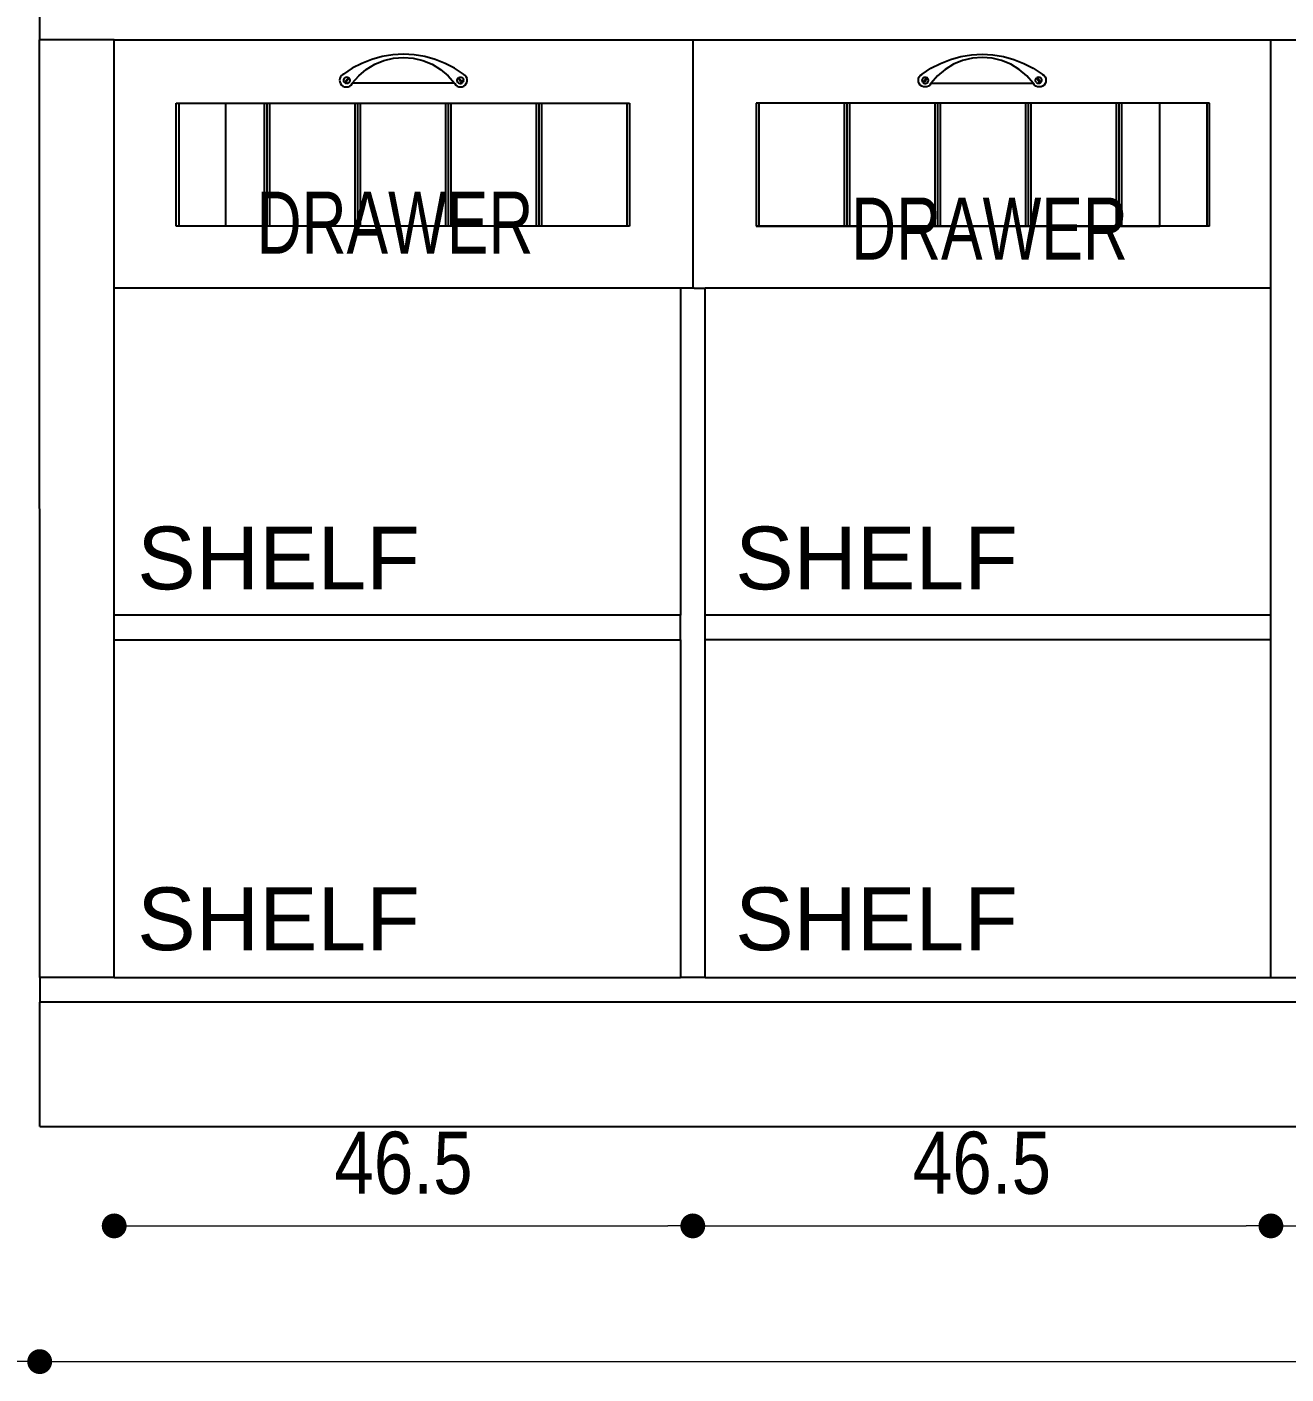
# Model space of a CAD drawing. Header units: millimetres. Extents: x 106699 to 122058, y 158555 to 162844.
# Drawn here: x 109590.2 to 109742.3, y 159649.7 to 159812.5 of the extents above; entities that cross this region are included whole.
import ezdxf

# ---------------------------------------------------------------- set-up
doc = ezdxf.new("R2010")
doc.units = ezdxf.units.MM
doc.layers.add('no3_yazı tefriş', color=152, linetype='Continuous', lineweight=0)
doc.layers.add('S2000-002 Çizgi', color=7, linetype='Continuous')
doc.styles.add('ATG_ROMANS', font='GOTHIC.TTF', dxfattribs={"width": 0.75})
doc.styles.add('BE', font='ARIALN.TTF')
doc.styles.get("Standard").update_dxf_attribs({"font": 'arial.ttf'})
doc.dimstyles.new('Copy of BE-50', dxfattribs={"dimscale": 100, "dimtxt": 0.05, "dimasz": 0.02, "dimexe": 0.025, "dimexo": 0, "dimgap": 0.025, "dimtad": 1, "dimdec": 1, "dimrnd": 0.5, "dimdsep": 46, "dimtxsty": 'BE', "dimblk": 'DOT', "dimcen": 0.5, "dimdle": 0.025, "dimse1": 1, "dimse2": 1, "dimclrd": 256, "dimclre": 256, "dimclrt": 256, "dimadec": 0, "dimazin": 2, "dimtm": 1e-09, "dimtfac": 1, "dimtdec": 1, "dimtix": 1, "dimtmove": 2, "dimatfit": 0, "dimldrblk": 'DOT', "dimfxl": 0.5, "dimfxlon": 1, "dimtolj": 1, "dimlwd": 9, "dimlwe": 0, "dimarcsym": 0})

# ---------------------------------------------------------------- blocks, each defined once
blk = doc.blocks.new('_Dot')
at = {"color": 0, "linetype": 'ByBlock', "lineweight": -2}
blk.add_line((-0.5, 0), (-1, 0), dxfattribs=at)
at = {"color": 0, "linetype": 'ByBlock', "const_width": 0.5}
blk.add_lwpolyline([(-0.25, 0, 1), (0.25, 0, 1)], format="xyb", close=True, dxfattribs=at)
blk = doc.blocks.new('*D173')
at = {"color": 134, "lineweight": 9, "true_color": 0x00a5a5, "transparency": 16777216}
blk.add_line((116893.69, 160133.42), (116957.72, 160133.42), dxfattribs=at)
at = {"layer": 'Defpoints', "color": 0, "transparency": 16777216}
for p in [(116891.69, 160152.36), (116959.72, 160152.36), (116959.72, 160133.42)]:
    blk.add_point(p, dxfattribs=at)
at = {"color": 134, "lineweight": 9, "true_color": 0x00a5a5, "transparency": 16777216, "xscale": 2, "yscale": 2, "zscale": 2, "rotation": 180}
blk.add_blockref('_Dot', (116891.69, 160133.42), dxfattribs=at)
at = {"color": 134, "lineweight": 9, "true_color": 0x00a5a5, "transparency": 16777216, "xscale": 2, "yscale": 2, "zscale": 2}
blk.add_blockref('_Dot', (116959.72, 160133.42), dxfattribs=at)
at = {"color": 134, "true_color": 0x00a5a5, "transparency": 16777216, "insert": (116925.7, 160138.47), "char_height": 5, "attachment_point": 5, "style": 'BE'}
blk.add_mtext('\\A1;68', dxfattribs=at)
blk = doc.blocks.new('*D174')
at = {"color": 134, "lineweight": 9, "true_color": 0x00a5a5, "transparency": 16777216}
blk.add_line((116961.72, 160133.42), (117215.71, 160133.42), dxfattribs=at)
at = {"layer": 'Defpoints', "color": 0, "transparency": 16777216}
for p in [(116959.72, 160152.36), (117217.71, 160152.36), (117217.71, 160133.42)]:
    blk.add_point(p, dxfattribs=at)
at = {"color": 134, "lineweight": 9, "true_color": 0x00a5a5, "transparency": 16777216, "xscale": 2, "yscale": 2, "zscale": 2, "rotation": 180}
blk.add_blockref('_Dot', (116959.72, 160133.42), dxfattribs=at)
at = {"color": 134, "lineweight": 9, "true_color": 0x00a5a5, "transparency": 16777216, "xscale": 2, "yscale": 2, "zscale": 2}
blk.add_blockref('_Dot', (117217.71, 160133.42), dxfattribs=at)
at = {"color": 134, "true_color": 0x00a5a5, "transparency": 16777216, "insert": (117088.72, 160138.47), "char_height": 5, "attachment_point": 5, "style": 'BE'}
blk.add_mtext('\\A1;258', dxfattribs=at)
blk = doc.blocks.new('*D177')
at = {"layer": 'Defpoints', "color": 0, "transparency": 16777216}
for p in [(117058.86, 160164.36), (117107.91, 160164.36), (117107.91, 160144.35)]:
    blk.add_point(p, dxfattribs=at)
at = {"layer": 'S2000-002 Çizgi', "color": 134, "lineweight": 9, "true_color": 0x00a5a5, "transparency": 16777216}
blk.add_line((117060.86, 160144.35), (117105.91, 160144.35), dxfattribs=at)
at = {"layer": 'S2000-002 Çizgi', "color": 134, "lineweight": 9, "true_color": 0x00a5a5, "transparency": 16777216, "xscale": 2, "yscale": 2, "zscale": 2, "rotation": 180}
blk.add_blockref('_Dot', (117058.86, 160144.35), dxfattribs=at)
at = {"layer": 'S2000-002 Çizgi', "color": 134, "lineweight": 9, "true_color": 0x00a5a5, "transparency": 16777216, "xscale": 2, "yscale": 2, "zscale": 2}
blk.add_blockref('_Dot', (117107.91, 160144.35), dxfattribs=at)
at = {"layer": 'S2000-002 Çizgi', "color": 134, "true_color": 0x00a5a5, "transparency": 16777216, "insert": (117083.39, 160149.4), "char_height": 5, "attachment_point": 5, "style": 'BE'}
blk.add_mtext('\\A1;49', dxfattribs=at)
blk = doc.blocks.new('*D180')
at = {"layer": 'Defpoints', "color": 0, "transparency": 16777216}
for p in [(116965.72, 160164.36), (117012.31, 160164.36), (117012.31, 160144.35)]:
    blk.add_point(p, dxfattribs=at)
at = {"layer": 'S2000-002 Çizgi', "color": 134, "lineweight": 9, "true_color": 0x00a5a5, "transparency": 16777216}
blk.add_line((116967.72, 160144.35), (117010.31, 160144.35), dxfattribs=at)
at = {"layer": 'S2000-002 Çizgi', "color": 134, "lineweight": 9, "true_color": 0x00a5a5, "transparency": 16777216, "xscale": 2, "yscale": 2, "zscale": 2, "rotation": 180}
blk.add_blockref('_Dot', (116965.72, 160144.35), dxfattribs=at)
at = {"layer": 'S2000-002 Çizgi', "color": 134, "lineweight": 9, "true_color": 0x00a5a5, "transparency": 16777216, "xscale": 2, "yscale": 2, "zscale": 2}
blk.add_blockref('_Dot', (117012.31, 160144.35), dxfattribs=at)
at = {"layer": 'S2000-002 Çizgi', "color": 134, "true_color": 0x00a5a5, "transparency": 16777216, "insert": (116989.01, 160149.4), "char_height": 5, "attachment_point": 5, "style": 'BE'}
blk.add_mtext('\\A1;46.5', dxfattribs=at)
blk = doc.blocks.new('*D181')
at = {"layer": 'Defpoints', "color": 0, "transparency": 16777216}
for p in [(117012.31, 160164.36), (117058.86, 160164.36), (117058.86, 160144.35)]:
    blk.add_point(p, dxfattribs=at)
at = {"layer": 'S2000-002 Çizgi', "color": 134, "lineweight": 9, "true_color": 0x00a5a5, "transparency": 16777216}
blk.add_line((117014.31, 160144.35), (117056.86, 160144.35), dxfattribs=at)
at = {"layer": 'S2000-002 Çizgi', "color": 134, "lineweight": 9, "true_color": 0x00a5a5, "transparency": 16777216, "xscale": 2, "yscale": 2, "zscale": 2, "rotation": 180}
blk.add_blockref('_Dot', (117012.31, 160144.35), dxfattribs=at)
at = {"layer": 'S2000-002 Çizgi', "color": 134, "lineweight": 9, "true_color": 0x00a5a5, "transparency": 16777216, "xscale": 2, "yscale": 2, "zscale": 2}
blk.add_blockref('_Dot', (117058.86, 160144.35), dxfattribs=at)
at = {"layer": 'S2000-002 Çizgi', "color": 134, "true_color": 0x00a5a5, "transparency": 16777216, "insert": (117035.59, 160149.4), "char_height": 5, "attachment_point": 5, "style": 'BE'}
blk.add_mtext('\\A1;46.5', dxfattribs=at)
blk = doc.blocks.new('C')
for p, q in [((116959.72, 160164.36), (116959.71, 160239.86)), ((116959.72, 160164.36), (116959.72, 160162.36)), ((116965.72, 160164.36), (116959.72, 160164.36)), ((117217.71, 160162.36), (116959.72, 160162.36)), ((116959.72, 160152.36), (116959.72, 160162.36)), ((116959.72, 160152.36), (117364.71, 160152.36))]:
    blk.add_line(p, q)
at = {"layer": 'S2000-002 Çizgi'}
for p, q in [((116959.71, 160241.86), (116959.71, 160239.86)), ((116965.71, 160239.86), (116959.71, 160239.86)), ((116965.72, 160193.55), (116965.71, 160239.86)), ((116965.71, 160239.86), (117011.31, 160239.86)), ((117011.31, 160239.86), (117113.83, 160239.86)), ((117012.31, 160239.86), (117012.31, 160219.86)), ((117058.86, 160164.36), (117058.86, 160239.86)), ((116988.15, 160238.67), (116987.29, 160238.53)), ((116989.01, 160238.72), (116988.15, 160238.67)), ((116989.87, 160238.67), (116989.01, 160238.72)), ((116990.73, 160238.53), (116989.87, 160238.67)), ((117033.9, 160238.53), (117034.75, 160238.67)), ((117034.75, 160238.67), (117035.61, 160238.72)), ((117035.61, 160238.72), (117036.48, 160238.67)), ((117036.48, 160238.67), (117037.33, 160238.53)), ((116984.89, 160237.58), (116984.17, 160237.1)), ((116985.66, 160237.98), (116984.89, 160237.58)), ((116985.41, 160236.98), (116986.02, 160237.49)), ((116986.46, 160238.3), (116985.66, 160237.98)), ((116986.02, 160237.49), (116986.7, 160237.9)), ((116987.29, 160238.53), (116986.46, 160238.3)), ((116986.7, 160237.9), (116987.44, 160238.2)), ((116987.44, 160238.2), (116988.22, 160238.39)), ((116988.22, 160238.39), (116989.01, 160238.45)), ((116989.01, 160238.45), (116989.8, 160238.39)), ((116989.8, 160238.39), (116990.58, 160238.2)), ((116990.58, 160238.2), (116991.31, 160237.9)), ((116991.56, 160238.3), (116990.73, 160238.53)), ((116991.31, 160237.9), (116991.99, 160237.49)), ((116992.36, 160237.98), (116991.56, 160238.3)), ((116991.99, 160237.49), (116992.6, 160236.98)), ((116993.13, 160237.58), (116992.36, 160237.98)), ((116993.84, 160237.1), (116993.13, 160237.58)), ((117030.78, 160237.1), (117031.49, 160237.58)), ((117031.49, 160237.58), (117032.26, 160237.98)), ((117032.63, 160237.49), (117032.02, 160236.98)), ((117032.26, 160237.98), (117033.06, 160238.3)), ((117033.31, 160237.9), (117032.63, 160237.49)), ((117033.06, 160238.3), (117033.9, 160238.53)), ((117034.04, 160238.2), (117033.31, 160237.9)), ((117034.82, 160238.39), (117034.04, 160238.2)), ((117035.61, 160238.45), (117034.82, 160238.39)), ((117036.41, 160238.39), (117035.61, 160238.45)), ((117037.18, 160238.2), (117036.41, 160238.39)), ((117037.92, 160237.9), (117037.18, 160238.2)), ((117037.33, 160238.53), (117038.16, 160238.3)), ((117038.6, 160237.49), (117037.92, 160237.9)), ((117038.16, 160238.3), (117038.97, 160237.98)), ((117039.21, 160236.98), (117038.6, 160237.49)), ((117038.97, 160237.98), (117039.73, 160237.58)), ((117039.73, 160237.58), (117040.45, 160237.1)), ((116983.89, 160236.76), (116983.87, 160236.62)), ((116983.87, 160236.62), (116983.89, 160236.48)), ((116983.95, 160236.89), (116983.89, 160236.76)), ((116983.89, 160236.48), (116983.95, 160236.35)), ((116984.03, 160237), (116983.95, 160236.89)), ((116984.14, 160237.08), (116984.03, 160237)), ((116984.17, 160237.1), (116984.14, 160237.08)), ((116984.21, 160236.66), (116984.23, 160236.72)), ((116984.21, 160236.59), (116984.21, 160236.66)), ((116984.22, 160236.53), (116984.21, 160236.59)), ((116984.25, 160236.47), (116984.22, 160236.53)), ((116984.23, 160236.72), (116984.26, 160236.78)), ((116984.28, 160236.45), (116984.25, 160236.47)), ((116984.26, 160236.78), (116984.31, 160236.83)), ((116984.28, 160236.45), (116984.33, 160236.51)), ((116984.3, 160236.42), (116984.28, 160236.45)), ((116984.33, 160236.4), (116984.3, 160236.42)), ((116984.31, 160236.83), (116984.37, 160236.86)), ((116984.35, 160236.54), (116984.33, 160236.51)), ((116984.38, 160236.46), (116984.33, 160236.4)), ((116984.33, 160236.4), (116984.36, 160236.39)), ((116984.38, 160236.58), (116984.35, 160236.54)), ((116984.35, 160236.54), (116984.35, 160236.54)), ((116984.36, 160236.39), (116984.42, 160236.37)), ((116984.37, 160236.86), (116984.43, 160236.88)), ((116984.38, 160236.58), (116984.48, 160236.7)), ((116984.38, 160236.46), (116984.4, 160236.49)), ((116984.4, 160236.49), (116984.41, 160236.5)), ((116984.41, 160236.5), (116984.44, 160236.54)), ((116984.43, 160236.88), (116984.5, 160236.87)), ((116984.54, 160236.66), (116984.44, 160236.54)), ((116984.51, 160236.74), (116984.48, 160236.7)), ((116984.49, 160236.37), (116984.55, 160236.38)), ((116984.5, 160236.87), (116984.56, 160236.86)), ((116984.52, 160236.75), (116984.51, 160236.74)), ((116984.54, 160236.78), (116984.52, 160236.75)), ((116984.54, 160236.78), (116984.59, 160236.84)), ((116984.54, 160236.66), (116984.57, 160236.7)), ((116984.61, 160236.42), (116984.55, 160236.38)), ((116984.56, 160236.86), (116984.59, 160236.84)), ((116984.57, 160236.7), (116984.6, 160236.74)), ((116984.57, 160236.7), (116984.57, 160236.7)), ((116984.59, 160236.84), (116984.62, 160236.82)), ((116984.64, 160236.8), (116984.6, 160236.74)), ((116984.66, 160236.46), (116984.61, 160236.42)), ((116984.62, 160236.82), (116984.64, 160236.8)), ((116984.67, 160236.77), (116984.64, 160236.8)), ((116984.66, 160236.46), (116984.69, 160236.52)), ((116984.7, 160236.71), (116984.67, 160236.77)), ((116984.69, 160236.52), (116984.71, 160236.58)), ((116984.71, 160236.65), (116984.7, 160236.71)), ((116984.71, 160236.58), (116984.71, 160236.65)), ((116984.89, 160236.38), (116985.41, 160236.98)), ((116992.6, 160236.98), (116993.13, 160236.38)), ((116993.33, 160236.64), (116993.35, 160236.7)), ((116993.34, 160236.57), (116993.33, 160236.64)), ((116993.36, 160236.51), (116993.34, 160236.57)), ((116993.35, 160236.7), (116993.38, 160236.76)), ((116993.39, 160236.45), (116993.36, 160236.51)), ((116993.38, 160236.76), (116993.4, 160236.79)), ((116993.44, 160236.41), (116993.39, 160236.45)), ((116993.4, 160236.79), (116993.42, 160236.81)), ((116993.45, 160236.73), (116993.4, 160236.79)), ((116993.42, 160236.81), (116993.45, 160236.83)), ((116993.44, 160236.41), (116993.5, 160236.38)), ((116993.45, 160236.83), (116993.48, 160236.85)), ((116993.45, 160236.83), (116993.5, 160236.77)), ((116993.45, 160236.73), (116993.47, 160236.7)), ((116993.47, 160236.7), (116993.48, 160236.69)), ((116993.48, 160236.85), (116993.54, 160236.87)), ((116993.48, 160236.69), (116993.51, 160236.65)), ((116993.53, 160236.74), (116993.5, 160236.77)), ((116993.61, 160236.53), (116993.51, 160236.65)), ((116993.53, 160236.74), (116993.53, 160236.74)), ((116993.56, 160236.7), (116993.53, 160236.74)), ((116993.54, 160236.87), (116993.61, 160236.87)), ((116993.56, 160236.7), (116993.67, 160236.58)), ((116993.61, 160236.87), (116993.67, 160236.86)), ((116993.61, 160236.53), (116993.65, 160236.5)), ((116993.63, 160236.36), (116993.7, 160236.39)), ((116993.65, 160236.49), (116993.65, 160236.5)), ((116993.65, 160236.49), (116993.67, 160236.46)), ((116993.67, 160236.86), (116993.73, 160236.83)), ((116993.7, 160236.54), (116993.67, 160236.58)), ((116993.73, 160236.4), (116993.67, 160236.46)), ((116993.7, 160236.54), (116993.7, 160236.54)), ((116993.73, 160236.51), (116993.7, 160236.54)), ((116993.7, 160236.39), (116993.73, 160236.4)), ((116993.73, 160236.83), (116993.78, 160236.78)), ((116993.73, 160236.51), (116993.78, 160236.45)), ((116993.75, 160236.42), (116993.73, 160236.4)), ((116993.78, 160236.45), (116993.75, 160236.42)), ((116993.78, 160236.78), (116993.82, 160236.73)), ((116993.78, 160236.45), (116993.8, 160236.47)), ((116993.8, 160236.47), (116993.83, 160236.53)), ((116993.82, 160236.73), (116993.84, 160236.66)), ((116993.84, 160236.6), (116993.83, 160236.53)), ((116993.88, 160237.08), (116993.84, 160237.1)), ((116993.84, 160236.6), (116993.84, 160236.66)), ((116993.99, 160237), (116993.88, 160237.08)), ((116994.07, 160236.89), (116993.99, 160237)), ((116994.13, 160236.76), (116994.07, 160236.89)), ((116994.07, 160236.35), (116994.13, 160236.48)), ((116994.15, 160236.62), (116994.13, 160236.76)), ((116994.13, 160236.48), (116994.15, 160236.62)), ((117030.48, 160236.62), (117030.49, 160236.76)), ((117030.49, 160236.48), (117030.48, 160236.62)), ((117030.49, 160236.76), (117030.55, 160236.89)), ((117030.55, 160236.35), (117030.49, 160236.48)), ((117030.55, 160236.89), (117030.63, 160237)), ((117030.63, 160237), (117030.75, 160237.08)), ((117030.75, 160237.08), (117030.78, 160237.1)), ((117030.8, 160236.73), (117030.78, 160236.66)), ((117030.78, 160236.6), (117030.78, 160236.66)), ((117030.78, 160236.6), (117030.79, 160236.53)), ((117030.82, 160236.47), (117030.79, 160236.53)), ((117030.84, 160236.78), (117030.8, 160236.73)), ((117030.84, 160236.45), (117030.82, 160236.47)), ((117030.84, 160236.78), (117030.89, 160236.83)), ((117030.89, 160236.51), (117030.84, 160236.45)), ((117030.84, 160236.45), (117030.87, 160236.42)), ((117030.87, 160236.42), (117030.9, 160236.4)), ((117030.89, 160236.83), (117030.95, 160236.86)), ((117030.89, 160236.51), (117030.92, 160236.54)), ((117030.9, 160236.4), (117030.95, 160236.46)), ((117030.9, 160236.4), (117030.92, 160236.39)), ((117030.92, 160236.54), (117030.96, 160236.58)), ((117030.92, 160236.54), (117030.92, 160236.54)), ((117030.92, 160236.39), (117030.99, 160236.36)), ((117030.95, 160236.86), (117031.01, 160236.87)), ((117030.97, 160236.49), (117030.95, 160236.46)), ((117031.06, 160236.7), (117030.96, 160236.58)), ((117030.97, 160236.49), (117030.98, 160236.5)), ((117031.01, 160236.53), (117030.98, 160236.5)), ((117031.01, 160236.87), (117031.08, 160236.87)), ((117031.01, 160236.53), (117031.11, 160236.65)), ((117031.06, 160236.7), (117031.09, 160236.74)), ((117031.08, 160236.87), (117031.14, 160236.85)), ((117031.09, 160236.74), (117031.12, 160236.77)), ((117031.09, 160236.74), (117031.09, 160236.74)), ((117031.14, 160236.69), (117031.11, 160236.65)), ((117031.17, 160236.83), (117031.12, 160236.77)), ((117031.12, 160236.38), (117031.18, 160236.41)), ((117031.14, 160236.85), (117031.17, 160236.83)), ((117031.15, 160236.7), (117031.14, 160236.69)), ((117031.17, 160236.73), (117031.15, 160236.7)), ((117031.2, 160236.81), (117031.17, 160236.83)), ((117031.17, 160236.73), (117031.22, 160236.79)), ((117031.18, 160236.41), (117031.23, 160236.45)), ((117031.22, 160236.79), (117031.2, 160236.81)), ((117031.24, 160236.76), (117031.22, 160236.79)), ((117031.23, 160236.45), (117031.26, 160236.51)), ((117031.27, 160236.7), (117031.24, 160236.76)), ((117031.26, 160236.51), (117031.28, 160236.57)), ((117031.29, 160236.64), (117031.27, 160236.7)), ((117031.28, 160236.57), (117031.29, 160236.64)), ((117032.02, 160236.98), (117031.5, 160236.38)), ((117039.73, 160236.38), (117039.21, 160236.98)), ((117039.91, 160236.65), (117039.92, 160236.71)), ((117039.91, 160236.58), (117039.91, 160236.65)), ((117039.93, 160236.52), (117039.91, 160236.58)), ((117039.92, 160236.71), (117039.95, 160236.77)), ((117039.96, 160236.46), (117039.93, 160236.52)), ((117039.95, 160236.77), (117039.98, 160236.8)), ((117039.96, 160236.46), (117040.01, 160236.42)), ((117040, 160236.82), (117039.98, 160236.8)), ((117039.98, 160236.8), (117040.02, 160236.74)), ((117040.03, 160236.84), (117040, 160236.82)), ((117040.01, 160236.42), (117040.07, 160236.38)), ((117040.05, 160236.7), (117040.02, 160236.74)), ((117040.06, 160236.86), (117040.03, 160236.84)), ((117040.08, 160236.78), (117040.03, 160236.84)), ((117040.05, 160236.7), (117040.05, 160236.7)), ((117040.08, 160236.66), (117040.05, 160236.7)), ((117040.06, 160236.86), (117040.12, 160236.87)), ((117040.07, 160236.38), (117040.13, 160236.37)), ((117040.08, 160236.78), (117040.1, 160236.75)), ((117040.08, 160236.66), (117040.18, 160236.54)), ((117040.1, 160236.75), (117040.11, 160236.74)), ((117040.11, 160236.74), (117040.14, 160236.7)), ((117040.12, 160236.87), (117040.19, 160236.88)), ((117040.24, 160236.58), (117040.14, 160236.7)), ((117040.21, 160236.5), (117040.18, 160236.54)), ((117040.19, 160236.88), (117040.25, 160236.86)), ((117040.2, 160236.37), (117040.26, 160236.39)), ((117040.22, 160236.49), (117040.21, 160236.5)), ((117040.24, 160236.46), (117040.22, 160236.49)), ((117040.24, 160236.58), (117040.27, 160236.54)), ((117040.24, 160236.46), (117040.29, 160236.4)), ((117040.25, 160236.86), (117040.31, 160236.83)), ((117040.26, 160236.39), (117040.29, 160236.4)), ((117040.27, 160236.54), (117040.27, 160236.54)), ((117040.27, 160236.54), (117040.3, 160236.51)), ((117040.29, 160236.4), (117040.32, 160236.42)), ((117040.34, 160236.45), (117040.3, 160236.51)), ((117040.31, 160236.83), (117040.36, 160236.78)), ((117040.32, 160236.42), (117040.34, 160236.45)), ((117040.34, 160236.45), (117040.37, 160236.47)), ((117040.39, 160236.72), (117040.36, 160236.78)), ((117040.37, 160236.47), (117040.4, 160236.53)), ((117040.41, 160236.66), (117040.39, 160236.72)), ((117040.4, 160236.53), (117040.41, 160236.59)), ((117040.41, 160236.59), (117040.41, 160236.66)), ((117040.45, 160237.1), (117040.48, 160237.08)), ((117040.48, 160237.08), (117040.59, 160237)), ((117040.59, 160237), (117040.68, 160236.89)), ((117040.68, 160236.89), (117040.73, 160236.76)), ((117040.73, 160236.48), (117040.68, 160236.35)), ((117040.73, 160236.76), (117040.75, 160236.62)), ((117040.75, 160236.62), (117040.73, 160236.48)), ((116983.95, 160236.35), (116984.03, 160236.23)), ((116984.03, 160236.23), (116984.14, 160236.15)), ((116984.14, 160236.15), (116984.27, 160236.09)), ((116984.27, 160236.09), (116984.41, 160236.08)), ((116984.41, 160236.08), (116984.55, 160236.09)), ((116984.49, 160236.37), (116984.42, 160236.37)), ((116984.55, 160236.09), (116984.68, 160236.15)), ((116984.68, 160236.15), (116984.79, 160236.23)), ((116984.79, 160236.23), (116984.88, 160236.35)), ((116984.88, 160236.35), (116984.89, 160236.38)), ((116985.46, 160236.38), (116984.89, 160236.38)), ((116986.1, 160236.38), (116985.46, 160236.38)), ((116986.78, 160236.38), (116986.1, 160236.38)), ((116987.5, 160236.38), (116986.78, 160236.38)), ((116988.25, 160236.38), (116987.5, 160236.38)), ((116989.01, 160236.38), (116988.25, 160236.38)), ((116989.77, 160236.38), (116989.01, 160236.38)), ((116990.52, 160236.38), (116989.77, 160236.38)), ((116991.24, 160236.38), (116990.52, 160236.38)), ((116991.92, 160236.38), (116991.24, 160236.38)), ((116992.56, 160236.38), (116991.92, 160236.38)), ((116993.13, 160236.38), (116992.56, 160236.38)), ((116993.13, 160236.38), (116993.14, 160236.35)), ((116993.14, 160236.35), (116993.23, 160236.23)), ((116993.23, 160236.23), (116993.34, 160236.15)), ((116993.34, 160236.15), (116993.47, 160236.09)), ((116993.47, 160236.09), (116993.61, 160236.08)), ((116993.5, 160236.38), (116993.57, 160236.36)), ((116993.57, 160236.36), (116993.63, 160236.36)), ((116993.61, 160236.08), (116993.75, 160236.09)), ((116993.75, 160236.09), (116993.88, 160236.15)), ((116993.88, 160236.15), (116993.99, 160236.23)), ((116993.99, 160236.23), (116994.07, 160236.35)), ((117030.63, 160236.23), (117030.55, 160236.35)), ((117030.75, 160236.15), (117030.63, 160236.23)), ((117030.88, 160236.09), (117030.75, 160236.15)), ((117031.01, 160236.08), (117030.88, 160236.09)), ((117030.99, 160236.36), (117031.05, 160236.36)), ((117031.15, 160236.09), (117031.01, 160236.08)), ((117031.05, 160236.36), (117031.12, 160236.38)), ((117031.28, 160236.15), (117031.15, 160236.09)), ((117031.4, 160236.23), (117031.28, 160236.15)), ((117031.48, 160236.35), (117031.4, 160236.23)), ((117031.5, 160236.38), (117031.48, 160236.35)), ((117031.5, 160236.38), (117032.07, 160236.38)), ((117032.07, 160236.38), (117032.7, 160236.38)), ((117032.7, 160236.38), (117033.38, 160236.38)), ((117033.38, 160236.38), (117034.1, 160236.38)), ((117034.1, 160236.38), (117034.85, 160236.38)), ((117034.85, 160236.38), (117035.61, 160236.38)), ((117035.61, 160236.38), (117036.37, 160236.38)), ((117036.37, 160236.38), (117037.12, 160236.38)), ((117037.12, 160236.38), (117037.84, 160236.38)), ((117037.84, 160236.38), (117038.53, 160236.38)), ((117038.53, 160236.38), (117039.16, 160236.38)), ((117039.16, 160236.38), (117039.73, 160236.38)), ((117039.74, 160236.35), (117039.73, 160236.38)), ((117039.83, 160236.23), (117039.74, 160236.35)), ((117039.94, 160236.15), (117039.83, 160236.23)), ((117040.07, 160236.09), (117039.94, 160236.15)), ((117040.21, 160236.08), (117040.07, 160236.09)), ((117040.13, 160236.37), (117040.2, 160236.37)), ((117040.35, 160236.09), (117040.21, 160236.08)), ((117040.48, 160236.15), (117040.35, 160236.09)), ((117040.59, 160236.23), (117040.48, 160236.15)), ((117040.68, 160236.35), (117040.59, 160236.23)), ((116970.71, 160224.86), (116970.71, 160234.76)), ((116970.71, 160234.76), (116970.92, 160234.76)), ((116970.92, 160234.76), (116970.92, 160224.86)), ((116970.92, 160234.76), (116977.79, 160234.76)), ((116974.71, 160224.86), (116974.71, 160234.76)), ((116974.71, 160234.76), (117007.21, 160234.76)), ((116977.79, 160234.76), (116977.79, 160224.86)), ((116977.79, 160234.76), (116978.01, 160234.76)), ((116978.01, 160234.76), (116978.01, 160224.86)), ((116978.01, 160234.76), (116978.22, 160234.76)), ((116978.22, 160234.76), (116978.22, 160224.86)), ((116978.22, 160234.76), (116985.09, 160234.76)), ((116985.09, 160234.76), (116985.09, 160224.86)), ((116985.09, 160234.76), (116985.31, 160234.76)), ((116985.31, 160234.76), (116985.31, 160224.86)), ((116985.31, 160234.76), (116985.52, 160234.76)), ((116985.52, 160234.76), (116985.52, 160224.86)), ((116985.52, 160234.76), (116992.39, 160234.76)), ((116992.39, 160234.76), (116992.39, 160224.86)), ((116992.39, 160234.76), (116992.61, 160234.76)), ((116992.61, 160234.76), (116992.61, 160224.86)), ((116992.61, 160234.76), (116992.82, 160234.76)), ((116992.82, 160234.76), (116992.82, 160224.86)), ((116992.82, 160234.76), (116999.7, 160234.76)), ((116999.7, 160234.76), (116999.7, 160224.86)), ((116999.7, 160234.76), (116999.91, 160234.76)), ((116999.91, 160234.76), (116999.91, 160224.86)), ((116999.91, 160234.76), (117000.13, 160234.76)), ((117000.13, 160234.76), (117000.13, 160224.86)), ((117000.13, 160234.76), (117007, 160234.76)), ((117007, 160234.76), (117007, 160224.86)), ((117007, 160234.76), (117007.21, 160234.76)), ((117007.21, 160234.76), (117007.21, 160224.86)), ((117007.21, 160234.76), (117007.21, 160224.86)), ((117017.41, 160234.76), (117017.41, 160224.86)), ((117017.63, 160234.76), (117017.41, 160234.76)), ((117049.91, 160234.76), (117017.41, 160234.76)), ((117017.41, 160234.76), (117017.41, 160224.86)), ((117017.63, 160234.76), (117017.63, 160224.86)), ((117024.5, 160234.76), (117017.63, 160234.76)), ((117024.5, 160234.76), (117024.5, 160224.86)), ((117024.71, 160234.76), (117024.5, 160234.76)), ((117024.71, 160234.76), (117024.71, 160224.86)), ((117024.93, 160234.76), (117024.71, 160234.76)), ((117024.93, 160234.76), (117024.93, 160224.86)), ((117031.8, 160234.76), (117024.93, 160234.76)), ((117031.8, 160234.76), (117031.8, 160224.86)), ((117032.01, 160234.76), (117031.8, 160234.76)), ((117032.01, 160234.76), (117032.01, 160224.86)), ((117032.23, 160234.76), (117032.01, 160234.76)), ((117032.23, 160234.76), (117032.23, 160224.86)), ((117039.1, 160234.76), (117032.23, 160234.76)), ((117039.1, 160234.76), (117039.1, 160224.86)), ((117039.31, 160234.76), (117039.1, 160234.76)), ((117039.31, 160234.76), (117039.31, 160224.86)), ((117039.53, 160234.76), (117039.31, 160234.76)), ((117039.53, 160234.76), (117039.53, 160224.86)), ((117046.4, 160234.76), (117039.53, 160234.76)), ((117046.4, 160234.76), (117046.4, 160224.86)), ((117046.61, 160234.76), (117046.4, 160234.76)), ((117046.61, 160234.76), (117046.61, 160224.86)), ((117046.83, 160234.76), (117046.61, 160234.76)), ((117046.83, 160234.76), (117046.83, 160224.86)), ((117053.7, 160234.76), (117046.83, 160234.76)), ((117049.91, 160224.86), (117049.91, 160234.76)), ((117053.7, 160234.76), (117053.7, 160224.86)), ((117053.91, 160234.76), (117053.7, 160234.76)), ((117053.91, 160224.86), (117053.91, 160234.76)), ((116970.92, 160224.86), (116970.71, 160224.86)), ((116977.79, 160224.86), (116970.92, 160224.86)), ((117007.21, 160224.86), (116974.71, 160224.86)), ((116978.01, 160224.86), (116977.79, 160224.86)), ((116978.22, 160224.86), (116978.01, 160224.86)), ((116985.09, 160224.86), (116978.22, 160224.86)), ((116985.31, 160224.86), (116985.09, 160224.86)), ((116985.52, 160224.86), (116985.31, 160224.86)), ((116992.39, 160224.86), (116985.52, 160224.86)), ((116992.61, 160224.86), (116992.39, 160224.86)), ((116992.82, 160224.86), (116992.61, 160224.86)), ((116999.7, 160224.86), (116992.82, 160224.86)), ((116999.91, 160224.86), (116999.7, 160224.86)), ((117000.13, 160224.86), (116999.91, 160224.86)), ((117007, 160224.86), (117000.13, 160224.86)), ((117007.21, 160224.86), (117007, 160224.86)), ((117017.63, 160224.86), (117017.41, 160224.86)), ((117017.41, 160224.86), (117049.91, 160224.86)), ((117024.5, 160224.86), (117017.63, 160224.86)), ((117024.71, 160224.86), (117024.5, 160224.86)), ((117024.93, 160224.86), (117024.71, 160224.86)), ((117031.8, 160224.86), (117024.93, 160224.86)), ((117032.01, 160224.86), (117031.8, 160224.86)), ((117032.23, 160224.86), (117032.01, 160224.86)), ((117039.1, 160224.86), (117032.23, 160224.86)), ((117039.31, 160224.86), (117039.1, 160224.86)), ((117039.53, 160224.86), (117039.31, 160224.86)), ((117046.4, 160224.86), (117039.53, 160224.86)), ((117046.61, 160224.86), (117046.4, 160224.86)), ((117046.83, 160224.86), (117046.61, 160224.86)), ((117053.7, 160224.86), (117046.83, 160224.86)), ((117053.91, 160224.86), (117053.7, 160224.86)), ((117011.31, 160219.86), (116965.71, 160219.86)), ((117012.21, 160219.86), (117011.31, 160219.86)), ((117011.31, 160219.86), (117011.31, 160193.55)), ((117012.41, 160219.86), (117012.21, 160219.86)), ((117012.41, 160219.86), (117013.31, 160219.86)), ((117013.31, 160193.55), (117013.31, 160219.86)), ((117058.86, 160219.86), (117013.31, 160219.86)), ((117011.31, 160193.55), (116965.72, 160193.55)), ((116965.72, 160191.55), (116965.72, 160193.55)), ((117011.31, 160191.55), (117011.31, 160193.55)), ((117013.31, 160191.55), (117013.31, 160193.55)), ((117058.86, 160193.55), (117013.31, 160193.55)), ((116965.72, 160164.36), (116965.72, 160191.55)), ((116965.72, 160191.55), (117011.31, 160191.55)), ((117011.31, 160191.55), (117011.31, 160164.36)), ((117013.31, 160164.36), (117013.31, 160191.55)), ((117058.86, 160191.55), (117013.31, 160191.55)), ((116965.72, 160164.36), (117011.31, 160164.36)), ((117013.31, 160164.36), (117011.31, 160164.36)), ((117013.31, 160164.36), (117059.01, 160164.36)), ((117059.01, 160164.36), (117107.71, 160164.36))]:
    blk.add_line(p, q, dxfattribs=at)
at = {"layer": 'no3_yazı tefriş', "lineweight": 9, "char_height": 5, "attachment_point": 5, "style": 'ATG_ROMANS'}
for insert in [(116988.33, 160225.15, 0), (117036.2, 160224.67, 0)]:
    blk.add_mtext('\\A1;DRAWER', dxfattribs=dict(at, insert=insert))
at = {"layer": 'no3_yazı tefriş', "char_height": 5.055, "width": 76.8983, "attachment_point": 1}
for insert in [(116967.57, 160200.67, 0.6), (117015.72, 160200.67, 0.6), (116967.57, 160171.61, 0.6), (117015.72, 160171.61, 0.6)]:
    blk.add_mtext('SHELF', dxfattribs=dict(at, insert=insert))
for base, p1, p2, picture, middle in [((116959.72, 160133.42), (116891.69, 160152.36), (116959.72, 160152.36), '*D173', (116925.7, 160138.47)), ((117217.71, 160133.42), (116959.72, 160152.36), (117217.71, 160152.36), '*D174', (117088.72, 160138.47))]:
    dim = blk.add_linear_dim(base=base, p1=p1, p2=p2, dimstyle='Copy of BE-50')
    dim.commit()
    dim.dimension.update_dxf_attribs({"geometry": picture, "text_midpoint": middle})
at = {"layer": 'S2000-002 Çizgi'}
for base, p1, p2, picture, middle in [((117012.31, 160144.35), (116965.72, 160164.36), (117012.31, 160164.36), '*D180', (116989.01, 160149.4)), ((117058.8632, 160144.3502), (117012.3106, 160164.3582), (117058.8632, 160164.3582), '*D181', (117035.5869, 160149.4031)), ((117107.9118, 160144.3502), (117058.8632, 160164.3582), (117107.9118, 160164.359), '*D177', (117083.3875, 160149.4031))]:
    dim = blk.add_linear_dim(base=base, p1=p1, p2=p2, dimstyle='Copy of BE-50', dxfattribs=at)
    dim.commit()
    dim.dimension.update_dxf_attribs({"geometry": picture, "text_midpoint": middle})

msp = doc.modelspace()

# ---------------------------------------------------------------- block references
at = {"layer": 'S2000-002 Çizgi', "xscale": 1.5, "yscale": 1.5, "zscale": 1.5}
msp.add_blockref('C', (-65847.86, -80548.91), dxfattribs=at)

doc.saveas('drawing.dxf')
